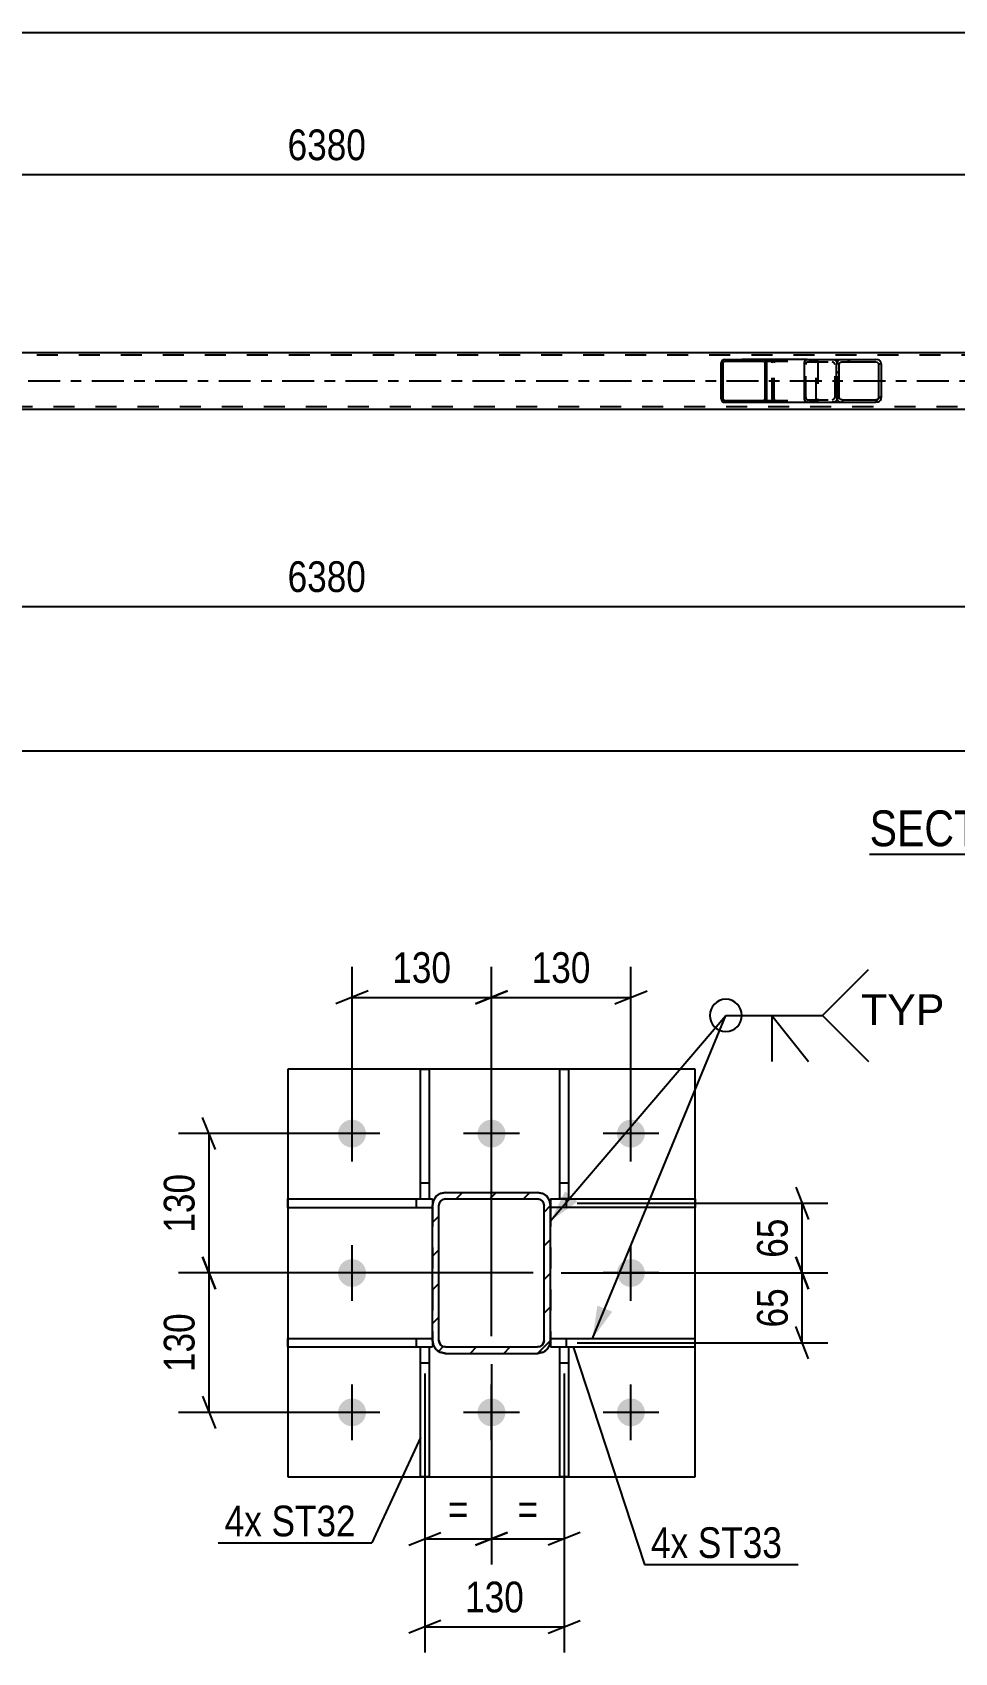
# Model space of a CAD drawing. Header units: millimetres. Extents: x 0 to 841, y 0 to 594.
# Drawn here: x 329.9 to 415.9, y 125.5 to 276.6 of the extents above; entities that cross this region are included whole.
import ezdxf

# ---------------------------------------------------------------- set-up
doc = ezdxf.new("R2010")
doc.units = ezdxf.units.MM
doc.linetypes.add('DXK_LINE_DOT2', pattern=[3.9198, 1.9599, -1.9599])
doc.linetypes.add('DXK_LINE_DOT3', pattern=[5.9187, 2.979, -0.9799, 0.9799, -0.9799])
doc.styles.add('Arial', font='ARIAL.TTF', dxfattribs={"height": 0.2})
doc.styles.add('Arial Narrow', font='ARIALN.TTF', dxfattribs={"height": 0.2})

# ---------------------------------------------------------------- blocks, each defined once
blk = doc.blocks.new('Unknown-103610369-12 - 28013')
at = {"color": 6, "linetype": 'Continuous'}
blk.add_line((408.01, 199.92), (435.66, 199.92), dxfattribs=at)
at = {"color": 0, "linetype": 'Continuous'}
for points in [[(426.12, 200.67), (426.12, 204.17), (408.01, 204.17), (408.01, 200.67)], [(429.73, 200.67), (429.73, 204.17), (427.17, 204.17), (427.17, 200.67)], [(432.05, 200.67), (432.05, 204.17), (430.78, 204.17), (430.78, 200.67)], [(435.66, 200.67), (435.66, 204.17), (433.1, 204.17), (433.1, 200.67)]]:
    blk.add_wipeout(points, dxfattribs=at)
at = {"color": 7, "linetype": 'Continuous', "style": 'Arial Narrow'}
for s, p in [('SECTION ', (408.01, 200.67)), ('B', (427.17, 200.67)), ('B', (433.1, 200.67)), ('-', (430.78, 200.67))]:
    blk.add_text(s, height=3.34, dxfattribs=at).set_placement(p)
blk = doc.blocks.new('Part-103610369-28016 - 28013')
at = {"linetype": 'Continuous'}
h = blk.add_hatch(dxfattribs=at)
h.set_pattern_fill('', scale=0.7, style=0, pattern_type=0)
h.set_pattern_definition([(45, (398.4, 245.869), (-1.57154, 1.57154), [])])
h.paths.add_polyline_path([(398.43, 245.75), (398.4, 245.87), (398.33, 245.97), (398.22, 246.04), (398.09, 246.07), (394.51, 246.07), (394.38, 246.04), (394.27, 245.97), (394.2, 245.87), (394.17, 245.75), (394.17, 242.39), (394.2, 242.26), (394.27, 242.16), (394.38, 242.09), (394.51, 242.07), (398.09, 242.07), (398.22, 242.09), (398.33, 242.16), (398.4, 242.26), (398.43, 242.39)])
h.paths.add_polyline_path([(398.24, 242.33), (398.21, 242.27), (398.15, 242.24), (398.09, 242.23), (394.51, 242.23), (394.44, 242.24), (394.39, 242.27), (394.35, 242.33), (394.34, 242.39), (394.34, 245.75), (394.35, 245.81), (394.39, 245.86), (394.44, 245.89), (394.51, 245.91), (398.09, 245.91), (398.15, 245.89), (398.21, 245.86), (398.24, 245.81), (398.26, 245.75), (398.26, 242.39)])
at = {"color": 2, "linetype": 'Continuous'}
for p, q in [((394.2, 245.87), (394.17, 245.75)), ((394.17, 242.39), (394.17, 245.75)), ((394.34, 245.75), (394.35, 245.81)), ((394.34, 242.39), (394.34, 245.75)), ((394.35, 245.81), (394.39, 245.86)), ((394.51, 246.07), (394.38, 246.04)), ((394.39, 245.86), (394.44, 245.89)), ((394.44, 245.89), (394.51, 245.91)), ((394.51, 246.07), (398.09, 246.07)), ((394.51, 245.91), (398.09, 245.91)), ((402.19, 246.07), (398.09, 246.07)), ((398.22, 246.04), (398.09, 246.07)), ((398.09, 245.91), (398.15, 245.89)), ((398.15, 245.89), (398.21, 245.86)), ((398.21, 245.86), (398.24, 245.81)), ((398.24, 245.81), (398.26, 245.75)), ((398.26, 242.39), (398.26, 245.75)), ((398.43, 245.75), (398.4, 245.87)), ((398.43, 242.39), (398.43, 245.75)), ((394.17, 242.39), (394.2, 242.26)), ((394.35, 242.33), (394.34, 242.39)), ((394.39, 242.27), (394.35, 242.33)), ((394.38, 242.09), (394.51, 242.07)), ((394.44, 242.24), (394.39, 242.27)), ((394.51, 242.23), (394.44, 242.24)), ((394.51, 242.23), (398.09, 242.23)), ((394.51, 242.07), (398.09, 242.07)), ((398.15, 242.24), (398.09, 242.23)), ((398.09, 242.07), (398.22, 242.09)), ((398.09, 242.07), (402.19, 242.07)), ((398.21, 242.27), (398.15, 242.24)), ((398.24, 242.33), (398.21, 242.27)), ((398.26, 242.39), (398.24, 242.33)), ((398.4, 242.26), (398.43, 242.39))]:
    blk.add_line(p, q, dxfattribs=at)
at = {"color": 7, "linetype": 'DXK_LINE_DOT2'}
for p, q in [((398.09, 246.07), (394.51, 246.07)), ((394.51, 245.91), (402.85, 245.91)), ((398.93, 245.75), (398.96, 245.87)), ((398.93, 242.39), (398.93, 245.75)), ((399.11, 245.81), (399.1, 245.75)), ((399.1, 242.39), (399.1, 245.75)), ((399.15, 245.86), (399.11, 245.81)), ((399.14, 246.04), (399.27, 246.07)), ((399.2, 245.89), (399.15, 245.86)), ((399.27, 245.91), (399.2, 245.89)), ((402.19, 246.07), (402.85, 246.07)), ((402.85, 246.07), (402.98, 246.04)), ((402.91, 245.89), (402.85, 245.91)), ((402.97, 245.86), (402.91, 245.89)), ((403, 245.81), (402.97, 245.86)), ((403.02, 245.75), (403, 245.81)), ((403.02, 242.39), (403.02, 245.75)), ((403.16, 245.87), (403.19, 245.75)), ((403.19, 245.75), (403.19, 242.39)), ((394.51, 242.23), (402.85, 242.23)), ((394.51, 242.07), (398.09, 242.07)), ((398.96, 242.26), (398.93, 242.39)), ((399.1, 242.39), (399.11, 242.33)), ((399.11, 242.33), (399.15, 242.27)), ((399.27, 242.07), (399.14, 242.09)), ((399.15, 242.27), (399.16, 242.26)), ((399.16, 242.26), (399.2, 242.24)), ((399.2, 242.24), (399.27, 242.23)), ((402.19, 242.07), (402.85, 242.07)), ((402.85, 242.23), (402.91, 242.24)), ((402.98, 242.09), (402.85, 242.07)), ((402.91, 242.24), (402.97, 242.27)), ((402.97, 242.27), (403, 242.33)), ((403, 242.33), (403.02, 242.39)), ((403.19, 242.39), (403.16, 242.26))]:
    blk.add_line(p, q, dxfattribs=at)
at = {"color": 2, "linetype": 'Continuous'}
for centre, start, end in [((394.5, 245.73), 110.7583, 155.68), ((398.1, 245.73), 24.32, 69.2417), ((394.5, 242.4), 204.32, 249.2417), ((398.1, 242.4), 290.7583, 335.68)]:
    blk.add_arc(centre, 0.331, start, end, dxfattribs=at)
at = {"color": 7, "linetype": 'DXK_LINE_DOT2'}
for centre, start, end in [((399.26, 245.73), 110.7583, 155.68), ((402.86, 245.73), 24.32, 69.2417), ((399.26, 242.4), 204.32, 249.2417), ((402.86, 242.4), 290.7583, 335.68)]:
    blk.add_arc(centre, 0.331, start, end, dxfattribs=at)
blk = doc.blocks.new('Part-103610369-28022 - 28013')
at = {"linetype": 'Continuous'}
h = blk.add_hatch(dxfattribs=at)
h.set_pattern_fill('', scale=0.7, style=0, pattern_type=0)
h.set_pattern_definition([(45, (409.069, 245.7703), (-1.57154, 1.57154), [])])
h.paths.add_polyline_path([(409.11, 245.59), (409.07, 245.77), (408.96, 245.93), (408.8, 246.03), (408.6, 246.07), (405.42, 246.07), (405.23, 246.03), (405.06, 245.93), (404.96, 245.77), (404.92, 245.59), (404.92, 242.55), (404.96, 242.36), (405.06, 242.21), (405.23, 242.1), (405.42, 242.07), (408.6, 242.07), (408.8, 242.1), (408.96, 242.21), (409.07, 242.36), (409.11, 242.55)])
h.paths.add_polyline_path([(408.84, 242.45), (408.78, 242.38), (408.7, 242.32), (408.6, 242.31), (405.42, 242.31), (405.32, 242.32), (405.24, 242.38), (405.19, 242.45), (405.17, 242.55), (405.17, 245.59), (405.19, 245.68), (405.24, 245.76), (405.32, 245.81), (405.42, 245.83), (408.6, 245.83), (408.7, 245.81), (408.78, 245.76), (408.84, 245.68), (408.86, 245.59), (408.86, 242.55)])
at = {"color": 2, "linetype": 'Continuous'}
for p, q in [((401.92, 245.59), (401.94, 245.77)), ((401.92, 242.55), (401.92, 245.59)), ((401.94, 245.77), (402, 245.93)), ((402, 245.93), (402.09, 246.03)), ((402.09, 246.03), (402.19, 246.07)), ((402.19, 246.07), (405.42, 246.07)), ((404.96, 245.77), (404.92, 245.59)), ((404.92, 242.55), (404.92, 245.59)), ((405.17, 245.59), (405.19, 245.68)), ((405.17, 242.55), (405.17, 245.59)), ((405.19, 245.68), (405.24, 245.76)), ((405.42, 246.07), (405.23, 246.03)), ((405.24, 245.76), (405.32, 245.81)), ((405.32, 245.81), (405.42, 245.83)), ((405.42, 246.07), (408.6, 246.07)), ((405.42, 245.83), (408.6, 245.83)), ((408.8, 246.03), (408.6, 246.07)), ((408.6, 245.83), (408.7, 245.81)), ((408.7, 245.81), (408.78, 245.76)), ((408.78, 245.76), (408.84, 245.68)), ((408.84, 245.68), (408.86, 245.59)), ((408.86, 242.55), (408.86, 245.59)), ((409.11, 245.59), (409.07, 245.77)), ((409.11, 242.55), (409.11, 245.59)), ((401.94, 242.36), (401.92, 242.55)), ((402, 242.21), (401.94, 242.36)), ((402.09, 242.1), (402, 242.21)), ((402.19, 242.07), (402.09, 242.1)), ((402.19, 242.07), (405.42, 242.07)), ((404.92, 242.55), (404.96, 242.36)), ((405.19, 242.45), (405.17, 242.55)), ((405.24, 242.38), (405.19, 242.45)), ((405.23, 242.1), (405.42, 242.07)), ((405.32, 242.32), (405.24, 242.38)), ((405.42, 242.31), (405.32, 242.32)), ((405.42, 242.31), (408.6, 242.31)), ((405.42, 242.07), (408.6, 242.07)), ((408.7, 242.32), (408.6, 242.31)), ((408.6, 242.07), (408.8, 242.1)), ((408.78, 242.38), (408.7, 242.32)), ((408.84, 242.45), (408.78, 242.38)), ((408.86, 242.55), (408.84, 242.45)), ((409.07, 242.36), (409.11, 242.55))]:
    blk.add_line(p, q, dxfattribs=at)
at = {"color": 7, "linetype": 'DXK_LINE_DOT2'}
for p, q in [((402.07, 245.68), (402.06, 245.59)), ((402.06, 242.55), (402.06, 245.59)), ((402.1, 245.76), (402.07, 245.68)), ((402.14, 245.81), (402.1, 245.76)), ((402.19, 245.83), (402.14, 245.81)), ((402.19, 245.83), (408.6, 245.83)), ((403.19, 245.83), (403.19, 246.07)), ((404.53, 246.07), (404.72, 246.03)), ((404.62, 245.81), (404.53, 245.83)), ((404.71, 245.76), (404.62, 245.81)), ((404.76, 245.68), (404.71, 245.76)), ((404.78, 245.59), (404.76, 245.68)), ((404.78, 242.55), (404.78, 245.59)), ((404.99, 245.77), (405.03, 245.59)), ((405.03, 242.55), (405.03, 245.59)), ((405.42, 246.07), (408.6, 246.07)), ((402.06, 242.55), (402.07, 242.45)), ((402.07, 242.45), (402.1, 242.38)), ((402.1, 242.38), (402.14, 242.32)), ((402.14, 242.32), (402.19, 242.31)), ((402.19, 242.31), (408.6, 242.31)), ((403.19, 242.07), (403.19, 242.31)), ((404.53, 242.31), (404.62, 242.32)), ((404.72, 242.1), (404.53, 242.07)), ((404.62, 242.32), (404.71, 242.38)), ((404.71, 242.38), (404.76, 242.45)), ((404.76, 242.45), (404.78, 242.55)), ((405.03, 242.55), (404.99, 242.36)), ((405.42, 242.07), (408.6, 242.07))]:
    blk.add_line(p, q, dxfattribs=at)
for centre, start, end in [((404.54, 245.57), 23.8494, 68.8059), ((404.54, 242.56), 291.1941, 336.1506)]:
    blk.add_arc(centre, 0.492, start, end, dxfattribs=at)
at = {"color": 2, "linetype": 'Continuous'}
for centre, start, end in [((405.41, 245.57), 111.1941, 156.1506), ((408.62, 245.57), 23.8494, 68.8059), ((405.41, 242.56), 203.8494, 248.8059), ((408.62, 242.56), 291.1941, 336.1506)]:
    blk.add_arc(centre, 0.492, start, end, dxfattribs=at)
blk = doc.blocks.new('Part-103610369-28145 - 28013')
at = {"color": 2, "linetype": 'Continuous'}
for p, q in [((92.81, 246.71), (751.72, 246.71)), ((234.99, 241.43), (484.2, 241.43))]:
    blk.add_line(p, q, dxfattribs=at)
at = {"color": 7, "linetype": 'DXK_LINE_DOT2'}
for p, q in [((751.72, 246.47), (92.81, 246.47)), ((92.81, 241.67), (751.72, 241.67))]:
    blk.add_line(p, q, dxfattribs=at)
at = {"color": 7, "linetype": 'DXK_LINE_DOT3'}
blk.add_line((92.81, 244.07), (751.72, 244.07), dxfattribs=at)
blk = doc.blocks.new('Part-103610369-29335 - 29292')
at = {"color": 2, "linetype": 'Continuous'}
for p, q in [((379.13, 141.87), (379.13, 153.98)), ((379.13, 153.98), (379.93, 153.98)), ((379.93, 153.98), (379.93, 141.87)), ((379.93, 141.87), (379.13, 141.87))]:
    blk.add_line(p, q, dxfattribs=at)
at = {"color": 7, "linetype": 'DXK_LINE_DOT2'}
blk.add_line((379.13, 152.48), (379.93, 152.48), dxfattribs=at)
blk = doc.blocks.new('Part-103610369-29331 - 29292')
at = {"linetype": 'Continuous'}
h = blk.add_hatch(dxfattribs=at)
h.set_pattern_fill('', scale=0.7, style=0, pattern_type=0)
h.set_pattern_definition([(45, (378.247, 154.5741), (-1.57154, 1.57154), [])])
h.paths.add_polyline_path([(378.16, 154.11), (378.25, 154.57), (378.25, 167.17), (378.16, 167.63), (377.9, 168.02), (377.51, 168.28), (377.05, 168.37), (368.45, 168.37), (367.99, 168.28), (367.6, 168.02), (367.34, 167.63), (367.25, 167.17), (367.25, 154.57), (367.34, 154.11), (367.6, 153.73), (367.99, 153.47), (368.45, 153.37), (377.05, 153.37), (377.51, 153.47), (377.9, 153.73)])
h.paths.add_polyline_path([(377.28, 154.02), (377.05, 153.97), (368.45, 153.97), (368.22, 154.02), (368.02, 154.15), (367.89, 154.34), (367.85, 154.57), (367.85, 167.17), (367.89, 167.4), (368.02, 167.6), (368.22, 167.73), (368.45, 167.77), (377.05, 167.77), (377.28, 167.73), (377.47, 167.6), (377.6, 167.4), (377.65, 167.17), (377.65, 154.57), (377.6, 154.34), (377.47, 154.15)])
at = {"color": 7, "linetype": 'DXK_LINE_DOT2'}
for p, q in [((367.99, 168.28), (368.45, 168.37)), ((368.22, 167.73), (368.02, 167.6)), ((368.45, 167.77), (368.22, 167.73)), ((368.45, 168.37), (377.05, 168.37)), ((368.45, 167.77), (377.05, 167.77)), ((377.05, 168.37), (377.51, 168.28)), ((377.28, 167.73), (377.05, 167.77)), ((377.47, 167.6), (377.28, 167.73)), ((367.25, 167.17), (367.34, 167.63)), ((367.25, 167.17), (367.25, 154.57)), ((367.89, 167.4), (367.85, 167.17)), ((367.85, 154.57), (367.85, 167.17)), ((368.02, 167.6), (367.89, 167.4)), ((377.6, 167.4), (377.47, 167.6)), ((377.65, 167.17), (377.6, 167.4)), ((377.65, 154.57), (377.65, 167.17)), ((378.16, 167.63), (378.25, 167.17)), ((378.25, 167.17), (378.25, 154.57)), ((367.34, 154.11), (367.25, 154.57)), ((367.85, 154.57), (367.89, 154.34)), ((367.89, 154.34), (368.02, 154.15)), ((368.02, 154.15), (368.22, 154.02)), ((377.28, 154.02), (377.47, 154.15)), ((377.47, 154.15), (377.6, 154.34)), ((377.6, 154.34), (377.65, 154.57)), ((378.25, 154.57), (378.16, 154.11)), ((368.45, 153.37), (367.99, 153.47)), ((368.22, 154.02), (368.45, 153.97)), ((368.45, 153.97), (377.05, 153.97)), ((368.45, 153.37), (377.05, 153.37)), ((377.05, 153.97), (377.28, 154.02)), ((377.51, 153.47), (377.05, 153.37))]:
    blk.add_line(p, q, dxfattribs=at)
at = {"color": 2, "linetype": 'Continuous'}
for p, q in [((368.45, 168.37), (367.99, 168.28)), ((368.02, 167.6), (368.22, 167.73)), ((368.22, 167.73), (368.45, 167.77)), ((368.45, 168.37), (377.05, 168.37)), ((368.45, 167.77), (377.05, 167.77)), ((377.51, 168.28), (377.05, 168.37)), ((377.05, 167.77), (377.28, 167.73)), ((377.28, 167.73), (377.47, 167.6)), ((367.34, 167.63), (367.25, 167.17)), ((367.25, 154.57), (367.25, 167.17)), ((367.85, 167.17), (367.89, 167.4)), ((367.85, 154.57), (367.85, 167.17)), ((367.89, 167.4), (368.02, 167.6)), ((377.47, 167.6), (377.6, 167.4)), ((377.6, 167.4), (377.65, 167.17)), ((377.65, 154.57), (377.65, 167.17)), ((378.25, 167.17), (378.16, 167.63)), ((378.25, 154.57), (378.25, 167.17)), ((367.25, 154.57), (367.34, 154.11)), ((367.89, 154.34), (367.85, 154.57)), ((368.02, 154.15), (367.89, 154.34)), ((368.22, 154.02), (368.02, 154.15)), ((377.47, 154.15), (377.28, 154.02)), ((377.6, 154.34), (377.47, 154.15)), ((377.65, 154.57), (377.6, 154.34)), ((378.16, 154.11), (378.25, 154.57)), ((367.99, 153.47), (368.45, 153.37)), ((368.45, 153.97), (368.22, 154.02)), ((368.45, 153.97), (377.05, 153.97)), ((368.45, 153.37), (377.05, 153.37)), ((377.28, 154.02), (377.05, 153.97)), ((377.05, 153.37), (377.51, 153.47))]:
    blk.add_line(p, q, dxfattribs=at)
at = {"color": 7, "linetype": 'DXK_LINE_DOT3'}
blk.add_line((372.75, 160.87), (372.75, 160.87), dxfattribs=at)
at = {"color": 7, "linetype": 'DXK_LINE_DOT2'}
for centre, start, end in [((368.45, 167.17), 112.4999, 157.4999), ((377.05, 167.17), 22.4999, 67.4999), ((368.45, 154.57), 202.4999, 247.4999), ((377.05, 154.57), 292.4999, 337.4999)]:
    blk.add_arc(centre, 1.2, start, end, dxfattribs=at)
at = {"color": 2, "linetype": 'Continuous'}
for centre, start, end in [((368.45, 167.17), 112.4999, 157.4999), ((377.05, 167.17), 22.4999, 67.4999), ((368.45, 154.57), 202.4999, 247.4999), ((377.05, 154.57), 292.4999, 337.4999)]:
    blk.add_arc(centre, 1.2, start, end, dxfattribs=at)
blk = doc.blocks.new('Part-103610369-29332 - 29292')
at = {"color": 2, "linetype": 'Continuous'}
for p, q in [((366.13, 167.78), (366.13, 179.87)), ((366.13, 179.87), (366.93, 179.87)), ((366.93, 179.87), (366.93, 167.78)), ((366.13, 167.78), (366.93, 167.78))]:
    blk.add_line(p, q, dxfattribs=at)
at = {"color": 7, "linetype": 'DXK_LINE_DOT2'}
blk.add_line((366.13, 169.28), (366.93, 169.28), dxfattribs=at)
blk = doc.blocks.new('Part-103610369-29333 - 29292')
at = {"color": 2, "linetype": 'Continuous'}
for p, q in [((379.13, 167.78), (379.13, 179.87)), ((379.13, 179.87), (379.93, 179.87)), ((379.93, 179.87), (379.93, 167.78)), ((379.93, 167.78), (379.13, 167.78))]:
    blk.add_line(p, q, dxfattribs=at)
at = {"color": 7, "linetype": 'DXK_LINE_DOT2'}
blk.add_line((379.13, 169.28), (379.93, 169.28), dxfattribs=at)
blk = doc.blocks.new('Part-103610369-29334 - 29292')
at = {"color": 2, "linetype": 'Continuous'}
for p, q in [((366.13, 141.87), (366.13, 153.98)), ((366.13, 153.98), (366.93, 153.98)), ((366.93, 153.98), (366.93, 141.87)), ((366.93, 141.87), (366.13, 141.87))]:
    blk.add_line(p, q, dxfattribs=at)
at = {"color": 7, "linetype": 'DXK_LINE_DOT2'}
blk.add_line((366.13, 152.48), (366.93, 152.48), dxfattribs=at)
blk = doc.blocks.new('Part-103610369-29336 - 29292')
at = {"color": 2, "linetype": 'Continuous'}
for p, q in [((353.75, 166.97), (353.75, 167.77)), ((353.75, 167.77), (367.25, 167.77)), ((367.25, 167.77), (367.25, 167.17)), ((353.75, 166.97), (367.25, 166.97))]:
    blk.add_line(p, q, dxfattribs=at)
at = {"color": 7, "linetype": 'DXK_LINE_DOT2'}
for p, q in [((365.75, 166.97), (365.75, 167.77)), ((367.25, 167.17), (367.25, 166.97))]:
    blk.add_line(p, q, dxfattribs=at)
blk = doc.blocks.new('Part-103610369-29337 - 29292')
at = {"color": 2, "linetype": 'Continuous'}
for p, q in [((353.75, 153.97), (353.75, 154.77)), ((353.75, 154.77), (367.25, 154.77)), ((367.25, 154.57), (367.25, 153.97)), ((353.75, 153.97), (366.13, 153.97)), ((366.93, 153.97), (367.25, 153.97))]:
    blk.add_line(p, q, dxfattribs=at)
at = {"color": 7, "linetype": 'DXK_LINE_DOT2'}
for p, q in [((365.75, 153.97), (365.75, 154.77)), ((367.25, 154.77), (367.25, 154.57)), ((366.13, 153.97), (366.93, 153.97))]:
    blk.add_line(p, q, dxfattribs=at)
blk = doc.blocks.new('Part-103610369-29338 - 29292')
at = {"color": 2, "linetype": 'Continuous'}
for p, q in [((378.25, 167.77), (391.75, 167.77)), ((378.25, 167.77), (378.25, 167.17)), ((391.75, 167.77), (391.75, 166.97)), ((391.75, 166.97), (378.25, 166.97))]:
    blk.add_line(p, q, dxfattribs=at)
at = {"color": 7, "linetype": 'DXK_LINE_DOT2'}
for p, q in [((379.75, 166.97), (379.75, 167.77)), ((378.25, 166.97), (378.25, 167.17))]:
    blk.add_line(p, q, dxfattribs=at)
blk = doc.blocks.new('Part-103610369-29339 - 29292')
at = {"color": 2, "linetype": 'Continuous'}
for p, q in [((378.25, 154.77), (391.75, 154.77)), ((378.25, 154.58), (378.25, 153.97)), ((391.75, 153.97), (391.75, 154.77)), ((378.25, 153.97), (379.13, 153.97)), ((379.93, 153.97), (391.75, 153.97))]:
    blk.add_line(p, q, dxfattribs=at)
at = {"color": 7, "linetype": 'DXK_LINE_DOT2'}
for p, q in [((378.25, 154.77), (378.25, 154.58)), ((379.75, 153.97), (379.75, 154.77)), ((379.13, 153.97), (379.93, 153.97))]:
    blk.add_line(p, q, dxfattribs=at)
blk = doc.blocks.new('Part-103610369-29341 - 29292')
at = {"color": 2, "linetype": 'Continuous'}
for p, q in [((353.75, 179.87), (353.75, 141.87)), ((391.75, 179.87), (353.75, 179.87)), ((391.75, 141.87), (391.75, 179.87)), ((353.75, 141.87), (391.75, 141.87))]:
    blk.add_line(p, q, dxfattribs=at)
blk = doc.blocks.new('Bolt-103610369-29432 - 29292')
at = {"linetype": 'Continuous'}
for points in [[(358.45, 173.87, -1), (361.05, 173.87, -1)], [(371.45, 173.87, -1), (374.05, 173.87, -1)], [(384.45, 173.87, -1), (387.05, 173.87, -1)], [(358.45, 160.87, -1), (361.05, 160.87, -1)], [(384.45, 160.87, -1), (387.05, 160.87, -1)], [(358.45, 147.87, -1), (361.05, 147.87, -1)], [(371.45, 147.87, -1), (374.05, 147.87, -1)], [(384.45, 147.87, -1), (387.05, 147.87, -1)]]:
    blk.add_hatch(color=1, dxfattribs=at).paths.add_polyline_path(points)
at = {"color": 1, "linetype": 'Continuous'}
for p, q in [((359.75, 171.27), (359.75, 176.47)), ((372.75, 171.27), (372.75, 176.47)), ((385.75, 171.27), (385.75, 176.47)), ((362.35, 173.87), (357.15, 173.87)), ((375.35, 173.87), (370.15, 173.87)), ((388.35, 173.87), (383.15, 173.87)), ((359.75, 158.27), (359.75, 163.47)), ((385.75, 158.27), (385.75, 163.47)), ((362.35, 160.87), (357.15, 160.87)), ((388.35, 160.87), (383.15, 160.87)), ((359.75, 145.27), (359.75, 150.47)), ((372.75, 145.27), (372.75, 150.47)), ((385.75, 145.27), (385.75, 150.47)), ((362.35, 147.87), (357.15, 147.87)), ((375.35, 147.87), (370.15, 147.87)), ((388.35, 147.87), (383.15, 147.87))]:
    blk.add_line(p, q, dxfattribs=at)
blk = doc.blocks.new('StraightDimension-103610369-30287 - 28013')
at = {"color": 7, "linetype": 'Continuous'}
blk.add_line((229.79, 263.3), (485, 263.3), dxfattribs=at)
at = {"color": 0}
blk.add_wipeout([(361.65, 264.05), (361.65, 268.25), (353.14, 268.25), (353.14, 264.05)], dxfattribs=at)
at = {"color": 3, "style": 'Arial Narrow'}
blk.add_text('6380', height=2.863, dxfattribs=at).set_placement((353.74, 264.65))
blk = doc.blocks.new('StraightDimension-103610369-30539 - 28013')
at = {"color": 7, "linetype": 'Continuous'}
blk.add_line((229.79, 223.03), (485, 223.03), dxfattribs=at)
at = {"color": 0}
blk.add_wipeout([(361.65, 223.78), (361.65, 227.98), (353.14, 227.98), (353.14, 223.78)], dxfattribs=at)
at = {"color": 3, "style": 'Arial Narrow'}
blk.add_text('6380', height=2.863, dxfattribs=at).set_placement((353.74, 224.38))
blk = doc.blocks.new('StraightDimension-103610369-30560 - 28013')
at = {"color": 7, "linetype": 'Continuous'}
blk.add_line((83.55, 209.57), (760.98, 209.57), dxfattribs=at)
blk = doc.blocks.new('StraightDimension-103610369-30572 - 28013')
at = {"color": 7, "linetype": 'Continuous'}
blk.add_line((84.19, 276.57), (760.34, 276.57), dxfattribs=at)
blk = doc.blocks.new('StraightDimension-103610369-41647 - 29292')
at = {"color": 7, "linetype": 'Continuous'}
for p, q in [((347.01, 172.37), (345.81, 175.37)), ((358.75, 173.87), (343.56, 173.87)), ((346.41, 160.87), (346.41, 173.87)), ((345.81, 162.37), (347.01, 159.37)), ((376.65, 160.87), (343.56, 160.87))]:
    blk.add_line(p, q, dxfattribs=at)
at = {"color": 0}
blk.add_wipeout([(345.66, 170.72), (341.46, 170.72), (341.46, 164.03), (345.66, 164.03)], dxfattribs=at)
at = {"color": 3, "style": 'Arial Narrow'}
blk.add_text('130', height=2.863, rotation=90.0002, dxfattribs=at).set_placement((345.06, 164.63))
blk = doc.blocks.new('StraightDimension-103610369-41613 - 29292')
at = {"color": 7, "linetype": 'Continuous'}
for p, q in [((359.75, 174.87), (359.75, 189.42)), ((372.75, 154.97), (372.75, 189.42)), ((361.25, 187.17), (358.25, 185.97)), ((359.75, 186.57), (372.75, 186.57)), ((371.25, 185.97), (374.25, 187.17))]:
    blk.add_line(p, q, dxfattribs=at)
at = {"color": 0}
blk.add_wipeout([(369.59, 187.32), (369.59, 191.52), (362.9, 191.52), (362.9, 187.32)], dxfattribs=at)
at = {"color": 3, "style": 'Arial Narrow'}
blk.add_text('130', height=2.863, dxfattribs=at).set_placement((363.5, 187.92))
blk = doc.blocks.new('StraightDimension-103610369-31360 - 29292')
at = {"color": 7, "linetype": 'Continuous'}
for p, q in [((372.75, 152.37), (372.75, 133.67)), ((379.53, 151.48), (379.53, 133.67)), ((371.25, 135.47), (374.25, 136.67)), ((372.75, 136.07), (379.53, 136.07)), ((381.03, 136.67), (378.03, 135.47))]:
    blk.add_line(p, q, dxfattribs=at)
at = {"color": 0}
blk.add_wipeout([(377.7, 136.82), (377.7, 141.02), (374.58, 141.02), (374.58, 136.82)], dxfattribs=at)
at = {"color": 3, "style": 'Arial Narrow'}
blk.add_text('=', height=2.86, dxfattribs=at).set_placement((375.18, 137.42))
blk = doc.blocks.new('StraightDimension-103610369-31361 - 29292')
at = {"color": 7, "linetype": 'Continuous'}
for p, q in [((366.53, 151.48), (366.53, 133.67)), ((372.75, 152.37), (372.75, 133.67)), ((365.03, 135.47), (368.03, 136.67)), ((366.53, 136.07), (372.75, 136.07)), ((374.25, 136.67), (371.25, 135.47))]:
    blk.add_line(p, q, dxfattribs=at)
at = {"color": 0}
blk.add_wipeout([(371.2, 136.82), (371.2, 141.02), (368.08, 141.02), (368.08, 136.82)], dxfattribs=at)
at = {"color": 3, "style": 'Arial Narrow'}
blk.add_text('=', height=2.86, dxfattribs=at).set_placement((368.68, 137.42))
blk = doc.blocks.new('StraightDimension-103610369-31380 - 29292')
at = {"color": 7, "linetype": 'Continuous'}
for p, q in [((401.12, 168.87), (402.32, 165.87)), ((380.75, 167.37), (404.12, 167.37)), ((401.72, 160.87), (401.72, 167.37)), ((402.32, 159.37), (401.12, 162.37)), ((379.25, 160.87), (404.12, 160.87))]:
    blk.add_line(p, q, dxfattribs=at)
at = {"color": 0}
blk.add_wipeout([(400.97, 166.55), (396.77, 166.55), (396.77, 161.69), (400.97, 161.69)], dxfattribs=at)
at = {"color": 3, "style": 'Arial Narrow'}
blk.add_text('65', height=2.863, rotation=90.0002, dxfattribs=at).set_placement((400.37, 162.29))
blk = doc.blocks.new('StraightDimension-103610369-41597 - 29292')
at = {"color": 7, "linetype": 'Continuous'}
for p, q in [((366.53, 151.48), (366.53, 125.47)), ((379.53, 151.48), (379.53, 125.47)), ((368.03, 128.47), (365.03, 127.27)), ((378.03, 127.27), (381.03, 128.47)), ((366.53, 127.87), (379.53, 127.87))]:
    blk.add_line(p, q, dxfattribs=at)
at = {"color": 0}
blk.add_wipeout([(376.37, 128.62), (376.37, 132.82), (369.69, 132.82), (369.69, 128.62)], dxfattribs=at)
at = {"color": 3, "style": 'Arial Narrow'}
blk.add_text('130', height=2.863, dxfattribs=at).set_placement((370.29, 129.22))
blk = doc.blocks.new('StraightDimension-103610369-31381 - 29292')
at = {"color": 7, "linetype": 'Continuous'}
for p, q in [((401.12, 162.37), (402.32, 159.37)), ((379.25, 160.87), (404.12, 160.87)), ((401.72, 154.37), (401.72, 160.87)), ((402.32, 152.87), (401.12, 155.87)), ((380.75, 154.37), (404.12, 154.37))]:
    blk.add_line(p, q, dxfattribs=at)
at = {"color": 0}
blk.add_wipeout([(400.97, 160.05), (396.77, 160.05), (396.77, 155.19), (400.97, 155.19)], dxfattribs=at)
at = {"color": 3, "style": 'Arial Narrow'}
blk.add_text('65', height=2.863, rotation=90.0002, dxfattribs=at).set_placement((400.37, 155.79))
blk = doc.blocks.new('StraightDimension-103610369-41612 - 29292')
at = {"color": 7, "linetype": 'Continuous'}
for p, q in [((372.75, 154.97), (372.75, 189.42)), ((385.75, 174.87), (385.75, 189.42)), ((374.25, 187.17), (371.25, 185.97)), ((372.75, 186.57), (385.75, 186.57)), ((384.25, 185.97), (387.25, 187.17))]:
    blk.add_line(p, q, dxfattribs=at)
at = {"color": 0}
blk.add_wipeout([(382.59, 187.32), (382.59, 191.52), (375.9, 191.52), (375.9, 187.32)], dxfattribs=at)
at = {"color": 3, "style": 'Arial Narrow'}
blk.add_text('130', height=2.863, dxfattribs=at).set_placement((376.5, 187.92))
blk = doc.blocks.new('StraightDimension-103610369-41648 - 29292')
at = {"color": 7, "linetype": 'Continuous'}
for p, q in [((347.01, 159.37), (345.81, 162.37)), ((376.65, 160.87), (343.56, 160.87)), ((346.41, 147.87), (346.41, 160.87)), ((345.81, 149.37), (347.01, 146.37)), ((358.75, 147.87), (343.56, 147.87))]:
    blk.add_line(p, q, dxfattribs=at)
at = {"color": 0}
blk.add_wipeout([(345.66, 157.72), (341.46, 157.72), (341.46, 151.03), (345.66, 151.03)], dxfattribs=at)
at = {"color": 3, "style": 'Arial Narrow'}
blk.add_text('130', height=2.863, rotation=90.0002, dxfattribs=at).set_placement((345.06, 151.63))
blk = doc.blocks.new('MarkSet-103610369-31341 - 29292')
at = {"color": 30, "linetype": 'Continuous'}
blk.add_line((366.13, 145.53), (361.6, 135.71), dxfattribs=at)
at = {"color": 0}
for points in [[(351.34, 136.31), (351.34, 139.31), (347.87, 139.31), (347.87, 136.31)], [(360.1, 136.31), (360.1, 139.31), (352.24, 139.31), (352.24, 136.31)]]:
    blk.add_wipeout(points, dxfattribs=at)
for points in [[(351.34, 136.31), (351.34, 139.31), (347.87, 139.31), (347.87, 136.31)], [(360.1, 136.31), (360.1, 139.31), (352.24, 139.31), (352.24, 136.31)]]:
    blk.add_wipeout(points, dxfattribs=at)
at = {"color": 30, "linetype": 'Continuous'}
blk.add_line((347.27, 135.71), (361.6, 135.71), dxfattribs=at)
at = {"color": 3, "style": 'Arial Narrow'}
for s, p in [('4x', (347.87, 136.31)), ('ST32', (352.24, 136.31))]:
    blk.add_text(s, height=2.863, dxfattribs=at).set_placement(p)
blk = doc.blocks.new('MarkSet-103610369-31330 - 29292')
at = {"color": 0}
for points in [[(391.09, 134.29), (391.09, 137.29), (387.62, 137.29), (387.62, 134.29)], [(399.85, 134.29), (399.85, 137.29), (391.99, 137.29), (391.99, 134.29)]]:
    blk.add_wipeout(points, dxfattribs=at)
for points in [[(391.09, 134.29), (391.09, 137.29), (387.62, 137.29), (387.62, 134.29)], [(399.85, 134.29), (399.85, 137.29), (391.99, 137.29), (391.99, 134.29)]]:
    blk.add_wipeout(points, dxfattribs=at)
at = {"color": 30, "linetype": 'Continuous'}
for p, q in [((380.38, 153.97), (387.02, 133.69)), ((387.02, 133.69), (401.35, 133.69))]:
    blk.add_line(p, q, dxfattribs=at)
at = {"color": 3, "style": 'Arial Narrow'}
for s, p in [('4x', (387.62, 134.29)), ('ST33', (391.99, 134.29))]:
    blk.add_text(s, height=2.863, dxfattribs=at).set_placement(p)
blk = doc.blocks.new('WeldMark-103610369-31452 - 29292')
at = {"linetype": 'Continuous'}
for points in [[(380.76, 167.51), (378.25, 165.72), (379.62, 168.49)], [(384.01, 157.26), (382.17, 154.77), (382.62, 157.83)]]:
    blk.add_hatch(color=30, dxfattribs=at).paths.add_polyline_path(points)
at = {"color": 30, "linetype": 'Continuous'}
for p, q in [((378.25, 165.72), (394.6, 184.89)), ((382.17, 154.77), (394.6, 184.89)), ((394.6, 184.89), (403.6, 184.89))]:
    blk.add_line(p, q, dxfattribs=at)
at = {"color": 3, "linetype": 'Continuous'}
for q in [(402.32, 180.6), (398.89, 180.6)]:
    blk.add_line((398.89, 184.89), q, dxfattribs=at)
for start, end in [(90, 270), (270, 90)]:
    blk.add_arc((394.6, 184.89), 1.5, start, end, dxfattribs=at)
at = {"color": 0, "linetype": 'Continuous'}
blk.add_wipeout([(414.98, 183.99), (414.98, 186.99), (407.2, 186.99), (407.2, 183.99)], dxfattribs=at)
blk.add_wipeout([(414.98, 183.99), (414.98, 186.99), (407.2, 186.99), (407.2, 183.99)], dxfattribs=at)
at = {"color": 3, "linetype": 'Continuous'}
for q in [(407.89, 189.17), (407.89, 180.6)]:
    blk.add_line((403.6, 184.89), q, dxfattribs=at)
at = {"color": 3, "linetype": 'Continuous', "style": 'Arial'}
blk.add_text('TYP', height=2.865, dxfattribs=at).set_placement((407.2, 183.99))

msp = doc.modelspace()

# ---------------------------------------------------------------- block references
for name in ['StraightDimension-103610369-30287 - 28013', 'Part-103610369-28145 - 28013', 'Part-103610369-28016 - 28013', 'Part-103610369-28022 - 28013', 'StraightDimension-103610369-30539 - 28013', 'Unknown-103610369-12 - 28013', 'Part-103610369-29341 - 29292', 'Part-103610369-29332 - 29292', 'Part-103610369-29333 - 29292', 'Bolt-103610369-29432 - 29292', 'Part-103610369-29336 - 29292', 'Part-103610369-29331 - 29292', 'Part-103610369-29338 - 29292', 'Part-103610369-29337 - 29292', 'Part-103610369-29339 - 29292', 'Part-103610369-29334 - 29292', 'Part-103610369-29335 - 29292']:
    msp.add_blockref(name, (0, 0))

# ---------------------------------------------------------------- next in the draw order: block references
for name in ['StraightDimension-103610369-30572 - 28013', 'StraightDimension-103610369-30560 - 28013', 'StraightDimension-103610369-41647 - 29292', 'StraightDimension-103610369-31380 - 29292', 'StraightDimension-103610369-31360 - 29292']:
    msp.add_blockref(name, (0, 0))

# ---------------------------------------------------------------- next in the draw order: block references
for name in ['StraightDimension-103610369-41613 - 29292', 'StraightDimension-103610369-31381 - 29292', 'StraightDimension-103610369-31361 - 29292']:
    msp.add_blockref(name, (0, 0))

# ---------------------------------------------------------------- next in the draw order: block references
for name in ['StraightDimension-103610369-41612 - 29292', 'StraightDimension-103610369-41597 - 29292']:
    msp.add_blockref(name, (0, 0))

# ---------------------------------------------------------------- next in the draw order: block references
for name in ['WeldMark-103610369-31452 - 29292', 'StraightDimension-103610369-41648 - 29292', 'MarkSet-103610369-31330 - 29292', 'MarkSet-103610369-31341 - 29292']:
    msp.add_blockref(name, (0, 0))

doc.saveas('drawing.dxf')
